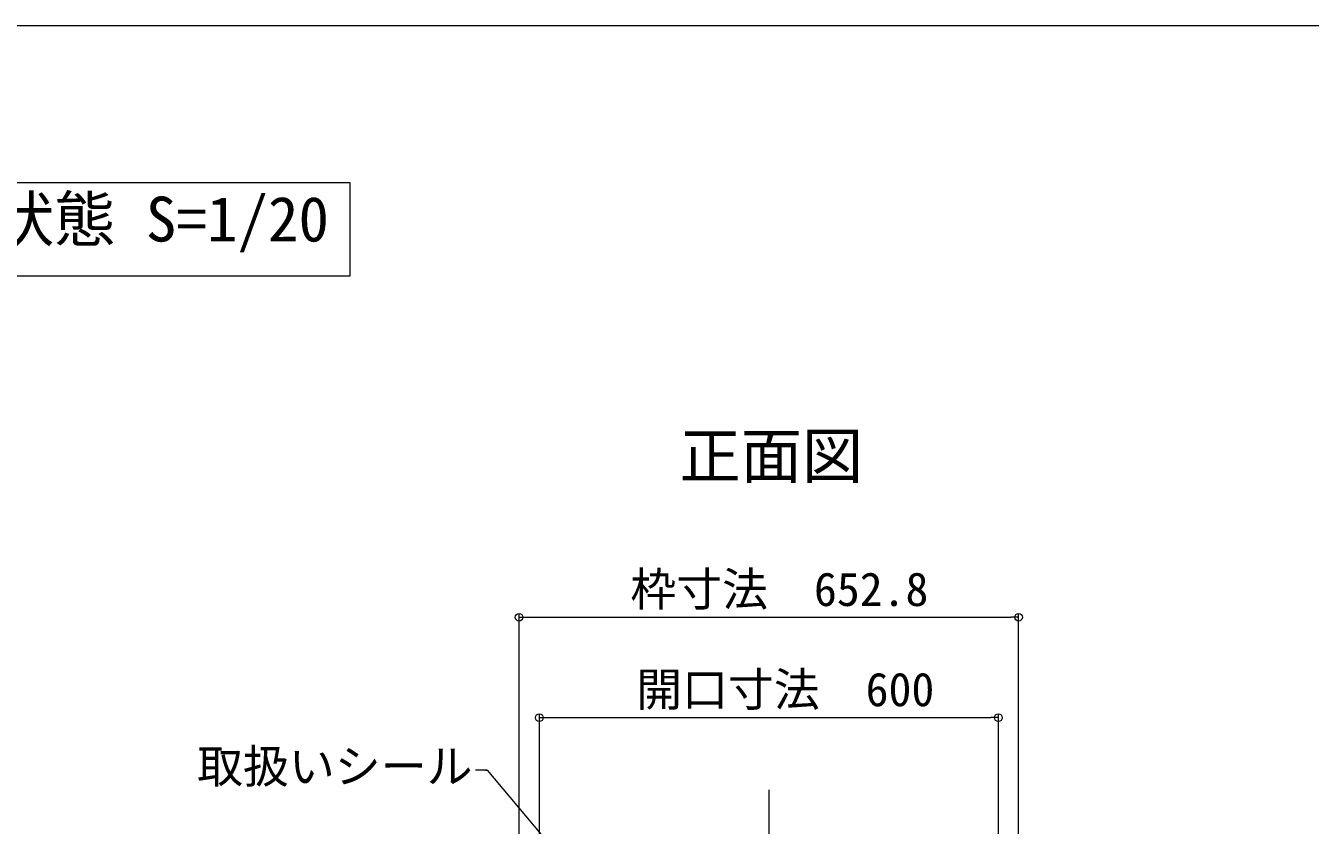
# Model space of a CAD drawing. Units: millimetres, scale not verified. Extents: x -4000 to 4000, y -2770 to 2770.
# Drawn here: x 627 to 2306, y 1724 to 2770 of the extents above; entities that cross this region are included whole.
import ezdxf
from ezdxf.enums import TextEntityAlignment as Align

# ---------------------------------------------------------------- set-up
doc = ezdxf.new("R2010")
doc.units = ezdxf.units.MM
doc.header["$LTSCALE"] = 20
doc.linetypes.add('CHAIN1', pattern=[8, 5, -1, 1, -1])
for name, color, linetype, lineweight in [('0-0_表面板', 132, 'Continuous', 9), ('0-1_4-0', 3, 'Continuous', 9), ('0-2_F-0', 2, 'Continuous', 9)]:
    doc.layers.add(name, color=color, linetype=linetype, lineweight=lineweight)
doc.styles.add('ＭＳ ゴシック', font='')
doc.styles.get('ＭＳ ゴシック').set_extended_font_data('MS Gothic')

msp = doc.modelspace()

# ---------------------------------------------------------------- linework, layer by layer
at = {"layer": '0-0_表面板', "color": 4, "linetype": 'CHAIN1'}
msp.add_line((1598.64, 1770.3), (1598.64, -2129.32), dxfattribs=at)
at = {"layer": '0-1_4-0', "color": 4}
for p, q in [((1272.14, 1098.06), (1272.14, 2001.09)), ((1925.14, 1098.06), (1925.14, 2001.09)), ((1272.14, 1996.09), (1282.14, 1996.09)), ((1282.14, 1996.09), (1915.14, 1996.09)), ((1925.14, 1996.09), (1915.14, 1996.09)), ((1298.64, 1117.26), (1298.64, 1869.79)), ((1298.64, 1864.79), (1308.64, 1864.79)), ((1308.64, 1864.79), (1888.64, 1864.79)), ((1898.64, 1864.79), (1888.64, 1864.79)), ((1898.64, 1117.26), (1898.64, 1869.79)), ((1230.19, 1795.91), (1215.19, 1795.91))]:
    msp.add_line(p, q, dxfattribs=at)
at = {"layer": '0-1_4-0'}
msp.add_lwpolyline([(399.83, 2564.22), (399.83, 2442.82), (1051.36, 2442.82), (1051.36, 2564.22)], close=True, dxfattribs=at)
at = {"layer": '0-1_4-0', "color": 4}
msp.add_lwpolyline([(1228.19, 1795.91), (1230.19, 1795.91), (1412.35, 1579.09)], dxfattribs=at)
for centre in [(1272.14, 1996.09), (1925.14, 1996.09), (1298.64, 1864.79), (1898.64, 1864.79)]:
    msp.add_circle(centre, 5, dxfattribs=at)
at = {"layer": '0-2_F-0', "color": 6}
msp.add_lwpolyline([(4000.03, 2769.9), (-3999.97, 2769.9), (-3999.97, -2770.1)], dxfattribs=at)

# ---------------------------------------------------------------- texts
at = {"layer": '0-1_4-0', "color": 2, "style": 'ＭＳ ゴシック'}
for s, height, p in [('展張状態 S=1/20', 58.65, (424.35, 2470.02)), ('正面図', 58.65, (1481.82, 2160.34)), ('枠寸法\u3000652.8', 43.99, (1417.58, 1997.65)), ('開口寸法\u3000600', 43.99, (1425.15, 1866.59)), ('取扱いシール', 43.99, (851.19, 1766.03))]:
    msp.add_text(s, height=height, dxfattribs=at).set_placement(p, align=Align.BOTTOM_LEFT)

doc.saveas('drawing.dxf')
